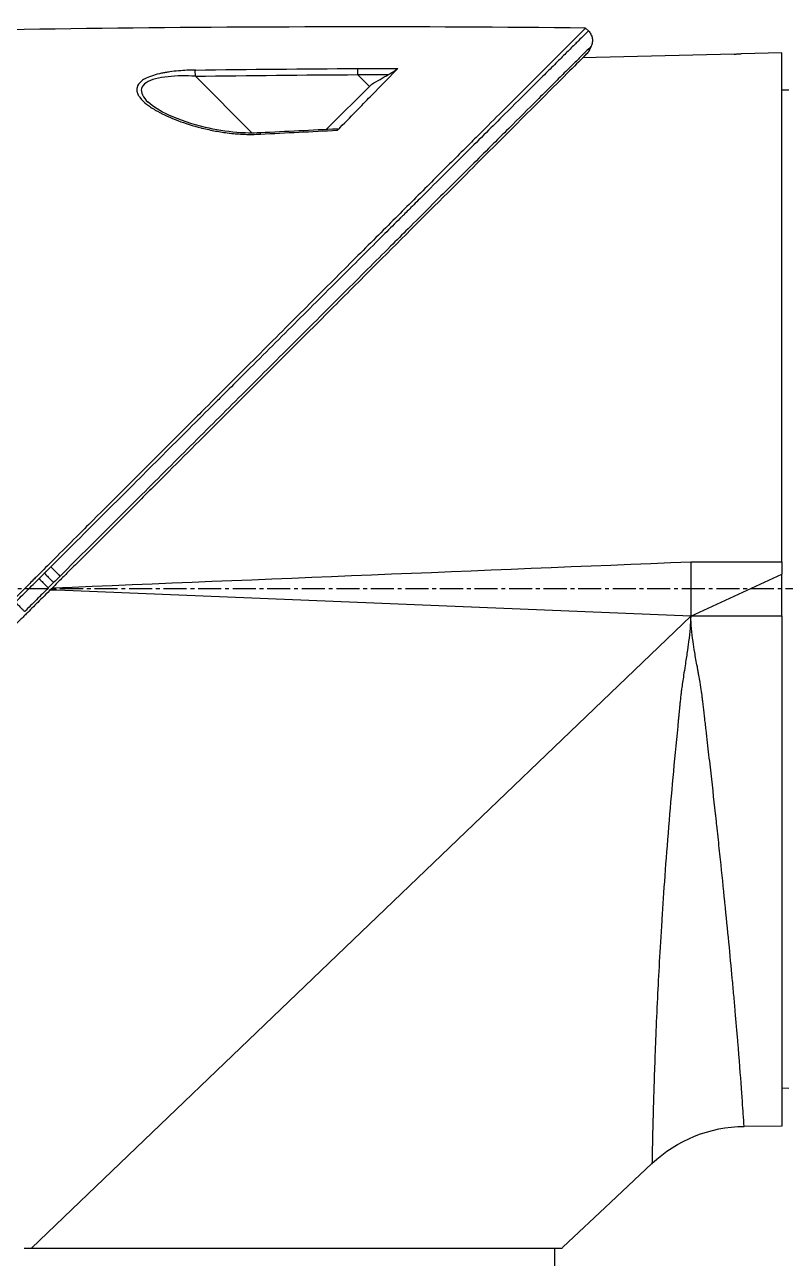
# Model space of a CAD drawing. Header units: millimetres. Extents: x 0 to 4378, y 0 to 2376.
# Drawn here: x 235.8 to 291.7, y 1539.2 to 1630 of the extents above; entities that cross this region are included whole.
import ezdxf

# ---------------------------------------------------------------- set-up
doc = ezdxf.new("R2010")
doc.units = ezdxf.units.MM
doc.header["$LTSCALE"] = 0.2
doc.linetypes.add('CENTER2', pattern=[1.125, 0.75, -0.125, 0.125, -0.125])
doc.layers.add('02_Center Line', color=1, linetype='CENTER2')

# ---------------------------------------------------------------- blocks, each defined once
blk = doc.blocks.new('Blk$A45R2-4W24Z')
for p, q in [((-41.48, 1027.265), (-41.272, 1027.473)), ((-55.7, 988.2), (-55.7, 1025.645)), ((-55.7, 1025.645), (-52.7, 1025.568)), ((-52.2, 1025.558), (-41.051, 1025.271)), ((-25.37, 1023.166), (-24.496, 1024.041)), ((-16.765, 1019.741), (-12.577, 1023.93)), ((-25.546, 1023.341), (-22.201, 1019.997)), ((-8.28, 1023.051), (-8.28, 1023.051)), ((-55.7, 1022.913), (-56.2, 1022.921)), ((-16.858, 1019.648), (-16.857, 1019.649)), ((-55.7, 988.2), (-55.7, 987.28)), ((-49, 988.2), (-55.7, 988.2)), ((-49, 988.2), (-49.001, 984.2)), ((-55.7, 984.2), (-55.7, 987.28)), ((-49.001, 984.2), (-55.7, 987.28)), ((-15.676, 986.84), (-15.676, 986.84)), ((-49.001, 984.2), (-2.382, 986.103)), ((-11.009, 986.649), (-11.009, 986.649)), ((-6.028, 986.446), (-6.028, 986.446)), ((-2.382, 986.103), (-1.902, 986.122)), ((-55.7, 984.2), (-55.7, 946.683)), ((-55.7, 984.2), (-49.001, 984.2)), ((-49.001, 984.2), (-0.521, 937.7)), ((-55.7, 949.487), (-56.2, 949.479)), ((-55.7, 946.683), (-52.919, 946.658)), ((-43.1, 941.064), (-46.149, 943.936)), ((-43.1, 941.067), (-43.1, 941.064)), ((-43.1, 941.067), (-39.6, 937.768)), ((-0.521, 937.7), (-39.527, 937.7)), ((-39, 936.2), (-39, 937.7)), ((0, 937.7), (-0.521, 937.7))]:
    blk.add_line(p, q)
blk.add_arc((-53.007, 936.659), 10, 46.70019, 89.5)
for centre, major_axis, ratio, start_param, end_param in [((-31.735, -431.82), (1156.921, -885.229), 0.999556, 2.218747, 2.220785), ((-31.612, -435.85), (1032.994, -1031.985), 0.999657, 2.35066, 2.352222), ((-31.688, -424.312), (1152.819, -878.232), 0.999554, 2.208409, 2.216638), ((-31.572, -428.978), (1028.14, -1027.119), 0.999657, 2.342453, 2.350656), ((-65.743, 90.937), (-433.604, 822.785), 0.999764, 5.746022, 5.752107), ((-1.941, 987.819), (-0.707, -0.708), 0.014107, 4.712384, 6.026259), ((-39.606, 937.762), (0.685, -0.645), 0.008693, 1.464682, 1.570872), ((-39.606, 937.762), (-0.685, 0.645), 0.008695, 4.606273, 4.712465)]:
    blk.add_ellipse(centre, major_axis=major_axis, ratio=ratio, start_param=start_param, end_param=end_param)
for points in [[(-41.272, 1027.473), (-16.809, 1027.718), (7.666, 1027.415), (32.116, 1026.563)], [(-41.674, 1026.128), (-41.604, 1025.979), (-41.533, 1025.831), (-41.463, 1025.683)], [(-24.499, 1024.493), (-24.496, 1024.423), (-24.495, 1024.223), (-24.496, 1024.041)], [(-12.577, 1023.93), (-12.574, 1024.11), (-12.574, 1024.309), (-12.576, 1024.38)], [(-9.102, 1022.013), (-9.104, 1022.012), (-9.105, 1022.01), (-9.107, 1022.009)], [(-23.026, 1020.035), (-21.133, 1019.949), (-19.241, 1019.857), (-17.349, 1019.759)], [(-17.349, 1019.759), (-17.351, 1019.759), (-17.355, 1019.721), (-17.359, 1019.668)], [(-2.064, 986.284), (-17.709, 986.923), (-33.354, 987.561), (-49, 988.2)], [(-2.158, 986.669), (-2.027, 986.538), (-1.896, 986.407), (-1.766, 986.277)], [(-1.082, 986.961), (-1.214, 987.093), (-1.346, 987.224), (-1.478, 987.356)], [(-46.149, 943.936), (-46.149, 943.936), (-46.149, 943.936), (-46.149, 943.936)]]:
    blk.add_open_spline(points, degree=3)
for points, knots in [([(-41.478, 1027.264), (-41.512, 1027.23), (-41.544, 1027.192), (-41.573, 1027.152), (-41.603, 1027.112), (-41.63, 1027.069), (-41.654, 1027.023), (-41.678, 1026.978), (-41.699, 1026.93), (-41.716, 1026.88), (-41.734, 1026.831), (-41.747, 1026.779), (-41.756, 1026.727), (-41.765, 1026.675), (-41.77, 1026.622), (-41.77, 1026.57), (-41.771, 1026.517), (-41.767, 1026.465), (-41.76, 1026.414), (-41.752, 1026.363), (-41.741, 1026.313), (-41.727, 1026.265), (-41.713, 1026.217), (-41.695, 1026.171), (-41.674, 1026.128)], [0, 0, 0, 0, 0.125, 0.125, 0.125, 0.25, 0.25, 0.25, 0.375, 0.375, 0.375, 0.5, 0.5, 0.5, 0.625, 0.625, 0.625, 0.75, 0.75, 0.75, 0.875, 0.875, 0.875, 1, 1, 1, 1]), ([(-41.478, 1027.264), (-41.48, 1027.266), (-41.4, 1027.186), (-41.156, 1026.944), (-41.048, 1026.836), (-40.907, 1026.696), (-40.726, 1026.516), (-40.722, 1026.512), (-40.718, 1026.508), (-40.714, 1026.505), (-40.551, 1026.343), (-40.357, 1026.149), (-40.125, 1025.919), (-39.931, 1025.726), (-39.712, 1025.507), (-39.464, 1025.261), (-39.432, 1025.229), (-39.4, 1025.197), (-39.367, 1025.164), (-39.12, 1024.918), (-38.846, 1024.646), (-38.544, 1024.345), (-38.517, 1024.318), (-38.49, 1024.291), (-38.462, 1024.263), (-38.316, 1024.117), (-38.163, 1023.965), (-38.003, 1023.806), (-37.908, 1023.712), (-37.811, 1023.615), (-37.712, 1023.516), (-37.662, 1023.467), (-37.612, 1023.416), (-37.561, 1023.366), (-37.515, 1023.32), (-37.479, 1023.284), (-37.424, 1023.23), (-37.419, 1023.224), (-37.412, 1023.218), (-37.406, 1023.212), (-36.72, 1022.529), (-36.011, 1021.822), (-35.311, 1021.124), (-34.859, 1020.674), (-34.411, 1020.227), (-33.973, 1019.791), (-33.476, 1019.295), (-32.992, 1018.813), (-32.528, 1018.351), (-32.118, 1017.941), (-31.723, 1017.548), (-31.349, 1017.174), (-30.633, 1016.461), (-29.99, 1015.82), (-29.436, 1015.267), (-29.313, 1015.144), (-29.194, 1015.026), (-29.08, 1014.912), (-28.766, 1014.599), (-28.485, 1014.319), (-28.241, 1014.075), (-28.119, 1013.953), (-28.006, 1013.841), (-27.902, 1013.737), (-27.869, 1013.704), (-27.837, 1013.673), (-27.807, 1013.642), (-27.788, 1013.624), (-27.771, 1013.606), (-27.753, 1013.588), (-27.73, 1013.565), (-27.706, 1013.542), (-27.684, 1013.519), (-27.673, 1013.508), (-27.662, 1013.497), (-27.651, 1013.486), (-27.647, 1013.483), (-27.646, 1013.482), (-27.645, 1013.481), (-27.644, 1013.48), (-27.643, 1013.479), (-27.64, 1013.476), (-27.637, 1013.473), (-27.631, 1013.466), (-27.618, 1013.454), (-27.249, 1013.085), (-26.877, 1012.714), (-26.504, 1012.342), (-25.357, 1011.198), (-24.196, 1010.039), (-23.029, 1008.875), (-21.826, 1007.674), (-20.618, 1006.468), (-19.411, 1005.264), (-18.164, 1004.019), (-16.92, 1002.777), (-15.684, 1001.544), (-15.275, 1001.134), (-14.866, 1000.726), (-14.458, 1000.319), (-14.235, 1000.096), (-14.012, 999.874), (-13.79, 999.652), (-13.149, 999.012), (-12.512, 998.376), (-11.878, 997.743), (-10.574, 996.441), (-9.286, 995.154), (-8.017, 993.888), (-7.363, 993.235), (-6.715, 992.587), (-6.073, 991.946), (-5.416, 991.29), (-4.766, 990.641), (-4.122, 989.998), (-3.39, 989.266), (-2.666, 988.543), (-1.951, 987.829)], [0.0000275, 0.0000275, 0.0000275, 0.0000275, 0.0859853, 0.0859853, 0.0859853, 0.1241981, 0.1241981, 0.1241981, 0.125, 0.125, 0.125, 0.1589987, 0.1589987, 0.1589987, 0.1875, 0.1875, 0.1875, 0.1911709, 0.1911709, 0.1911709, 0.21875, 0.21875, 0.21875, 0.2212271, 0.2212271, 0.2212271, 0.234375, 0.234375, 0.234375, 0.2421875, 0.2421875, 0.2421875, 0.2460938, 0.2460938, 0.2460938, 0.2496161, 0.2496161, 0.2496161, 0.25, 0.25, 0.25, 0.2912742, 0.2912742, 0.2912742, 0.3179228, 0.3179228, 0.3179228, 0.3481944, 0.3481944, 0.3481944, 0.375, 0.375, 0.375, 0.4261619, 0.4261619, 0.4261619, 0.4375, 0.4375, 0.4375, 0.46875, 0.46875, 0.46875, 0.484375, 0.484375, 0.484375, 0.4893023, 0.4893023, 0.4893023, 0.4921875, 0.4921875, 0.4921875, 0.4960938, 0.4960938, 0.4960938, 0.4980469, 0.4980469, 0.4980469, 0.4986572, 0.4986572, 0.4986572, 0.4992676, 0.4992676, 0.4992676, 0.5, 0.5, 0.5, 0.5215625, 0.5215625, 0.5215625, 0.5877727, 0.5877727, 0.5877727, 0.656049, 0.656049, 0.656049, 0.7265974, 0.7265974, 0.7265974, 0.75, 0.75, 0.75, 0.7627993, 0.7627993, 0.7627993, 0.7996666, 0.7996666, 0.7996666, 0.8755356, 0.8755356, 0.8755356, 0.9146293, 0.9146293, 0.9146293, 0.9545641, 0.9545641, 0.9545641, 1, 1, 1, 1]), ([(-41.272, 1027.473), (-41.272, 1027.473), (-41.208, 1027.408), (-40.955, 1027.155), (-40.765, 1026.966), (-40.02, 1026.22), (-39.291, 1025.492), (-38.108, 1024.308), (-37.83, 1024.03), (-37.205, 1023.406), (-36.854, 1023.054), (-35.505, 1021.706), (-34.409, 1020.609), (-32.912, 1019.112), (-32.592, 1018.793), (-31.518, 1017.719), (-30.742, 1016.942), (-29.081, 1015.282), (-28.193, 1014.394), (-26.812, 1013.013), (-26.334, 1012.535), (-25.351, 1011.552), (-24.844, 1011.045), (-23.802, 1010.003), (-23.266, 1009.466), (-21.573, 1007.774), (-20.398, 1006.599), (-18.588, 1004.789), (-17.963, 1004.164), (-16.677, 1002.878), (-16.017, 1002.218), (-14.663, 1000.864), (-13.968, 1000.169), (-12.915, 999.116), (-12.558, 998.759), (-11.455, 997.656), (-10.706, 996.907), (-8.325, 994.527), (-6.684, 992.884), (-4.635, 990.837), (-4.233, 990.435), (-3.294, 989.496), (-2.757, 988.958), (-1.865, 988.066), (-1.538, 987.74), (-1.104, 987.306), (-1.041, 987.243), (-0.903, 987.104), (-0.831, 987.032), (-0.506, 986.707), (-0.311, 986.512), (0.042, 986.159), (0.138, 986.063), (0.424, 985.777), (0.57, 985.631), (0.88, 985.322), (1.032, 985.17), (1.285, 984.917), (1.385, 984.816), (1.575, 984.626), (1.657, 984.545), (1.854, 984.348), (1.96, 984.241), (2.158, 984.043), (2.248, 983.953), (3.605, 982.598), (4.869, 981.333), (6.936, 979.265), (7.741, 978.46), (9.311, 976.891), (10.077, 976.125), (11.207, 974.994), (11.575, 974.627), (12.675, 973.526), (13.407, 972.795), (16.868, 969.334), (19.539, 966.663), (22.236, 963.966), (22.373, 963.829), (22.646, 963.556), (22.782, 963.42), (23.052, 963.15), (23.187, 963.015), (23.428, 962.774), (23.535, 962.667), (24.187, 962.016), (24.728, 961.474), (25.412, 960.79), (25.563, 960.639), (25.843, 960.359), (25.973, 960.229), (26.233, 959.969), (26.363, 959.839), (26.658, 959.544), (26.823, 959.38), (27.143, 959.06), (27.298, 958.905), (27.626, 958.576), (27.798, 958.404), (28.049, 958.153), (28.127, 958.075), (28.317, 957.885), (28.429, 957.773), (28.67, 957.532), (28.8, 957.402), (29.115, 957.087), (29.3, 956.902), (29.68, 956.522), (29.874, 956.328), (30.458, 955.744), (30.843, 955.359), (31.312, 954.891), (31.4, 954.802), (31.629, 954.574), (31.767, 954.435), (32.053, 954.149), (32.199, 954.003), (32.5, 953.703), (32.654, 953.548), (32.959, 953.243), (33.11, 953.093), (33.402, 952.8), (33.544, 952.658), (33.961, 952.242), (34.231, 951.972), (34.745, 951.458), (34.989, 951.213), (35.453, 950.749), (35.673, 950.529), (36.289, 949.913), (36.674, 949.529), (37.36, 948.843), (37.666, 948.536), (38.21, 947.992), (38.451, 947.751), (38.878, 947.325), (39.066, 947.136), (39.322, 946.881), (39.397, 946.805), (39.609, 946.594), (39.739, 946.464), (40.075, 946.127), (40.265, 945.938), (40.675, 945.528), (40.862, 945.341), (41.05, 945.153), (41.097, 945.106), (41.143, 945.059), (41.155, 945.048), (41.17, 945.032), (41.174, 945.029), (41.174, 945.029)], [-21.000836, -21.000836, -21.000836, -21.000836, -20.328863, -20.328863, -19.655828, -19.655828, -18.308332, -18.308332, -17.924512, -17.924512, -17.485993, -17.485993, -16.316696, -16.316696, -16.006668, -16.006668, -15.296307, -15.296307, -14.534305, -14.534305, -14.139555, -14.139555, -13.730091, -13.730091, -13.30546, -13.30546, -12.401825, -12.401825, -11.929878, -11.929878, -11.437802, -11.437802, -10.9252, -10.9252, -10.663362, -10.663362, -10.117833, -10.117833, -8.934625, -8.934625, -8.645977, -8.645977, -8.260408, -8.260408, -8.006475, -8.006475, -7.961161, -7.961161, -7.91407, -7.91407, -7.778509, -7.778509, -7.724161, -7.724161, -7.666804, -7.666804, -7.602838, -7.602838, -7.565627, -7.565627, -7.532521, -7.532521, -7.488032, -7.488032, -7.450837, -7.450837, -6.924212, -6.924212, -6.587553, -6.587553, -6.265466, -6.265466, -6.109966, -6.109966, -5.79866, -5.79866, -4.627003, -4.627003, -4.564096, -4.564096, -4.501625, -4.501625, -4.439084, -4.439084, -4.389917, -4.389917, -4.135415, -4.135415, -4.06302, -4.06302, -4.00074, -4.00074, -3.938004, -3.938004, -3.858125, -3.858125, -3.782258, -3.782258, -3.697501, -3.697501, -3.658476, -3.658476, -3.601749, -3.601749, -3.53559, -3.53559, -3.439968, -3.439968, -3.337887, -3.337887, -3.131131, -3.131131, -3.082568, -3.082568, -3.005474, -3.005474, -2.922888, -2.922888, -2.834293, -2.834293, -2.74619, -2.74619, -2.661641, -2.661641, -2.496608, -2.496608, -2.34096, -2.34096, -2.194458, -2.194458, -1.921626, -1.921626, -1.681164, -1.681164, -1.470918, -1.470918, -1.287493, -1.287493, -1.207074, -1.207074, -1.056347, -1.056347, -0.792008, -0.792008, -0.395398, -0.395398, -0.197631, -0.197631, -0.099394, -0.099394, 0, 0, 0, 0]), ([(-41.674, 1026.128), (-41.675, 1026.128), (-41.568, 1026.021), (-41.358, 1025.812), (-41.246, 1025.7), (-41.105, 1025.56), (-40.936, 1025.391), (-40.767, 1025.223), (-40.57, 1025.026), (-40.347, 1024.804), (-40.124, 1024.582), (-39.875, 1024.334), (-39.603, 1024.062), (-39.33, 1023.79), (-39.033, 1023.494), (-38.715, 1023.176), (-38.396, 1022.858), (-38.055, 1022.518), (-37.695, 1022.159), (-37.058, 1021.524), (-36.362, 1020.829), (-35.615, 1020.084), (-35.192, 1019.661), (-34.752, 1019.223), (-34.298, 1018.77), (-33.837, 1018.31), (-33.362, 1017.836), (-32.874, 1017.349), (-31.904, 1016.38), (-30.883, 1015.361), (-29.824, 1014.303), (-29.297, 1013.777), (-28.76, 1013.242), (-28.215, 1012.698), (-27.791, 1012.274), (-27.362, 1011.845), (-26.928, 1011.412), (-25.812, 1010.297), (-24.665, 1009.152), (-23.495, 1007.983), (-22.323, 1006.813), (-21.128, 1005.62), (-19.916, 1004.409), (-18.703, 1003.197), (-17.472, 1001.967), (-16.228, 1000.725), (-15.606, 1000.103), (-14.98, 999.479), (-14.352, 998.851), (-13.724, 998.223), (-13.093, 997.593), (-12.46, 996.96), (-11.193, 995.695), (-9.917, 994.42), (-8.636, 993.14), (-7.995, 992.5), (-7.353, 991.859), (-6.71, 991.216), (-6.066, 990.574), (-5.422, 989.93), (-4.778, 989.286), (-4.061, 988.57), (-3.344, 987.854), (-2.627, 987.137)], [0, 0, 0, 0, 0.0671031, 0.0671031, 0.0671031, 0.1029277, 0.1029277, 0.1029277, 0.1387919, 0.1387919, 0.1387919, 0.1747111, 0.1747111, 0.1747111, 0.2106779, 0.2106779, 0.2106779, 0.2467042, 0.2467042, 0.2467042, 0.3103939, 0.3103939, 0.3103939, 0.3465771, 0.3465771, 0.3465771, 0.383319, 0.383319, 0.383319, 0.4564224, 0.4564224, 0.4564224, 0.4927866, 0.4927866, 0.4927866, 0.5210907, 0.5210907, 0.5210907, 0.5939582, 0.5939582, 0.5939582, 0.6669229, 0.6669229, 0.6669229, 0.7399622, 0.7399622, 0.7399622, 0.7765034, 0.7765034, 0.7765034, 0.8130598, 0.8130598, 0.8130598, 0.886194, 0.886194, 0.886194, 0.9227702, 0.9227702, 0.9227702, 0.9593497, 0.9593497, 0.9593497, 1, 1, 1, 1]), ([(-41.463, 1025.683), (-41.463, 1025.683), (-41.433, 1025.653), (-41.315, 1025.535), (-41.227, 1025.447), (-41.091, 1025.31), (-41.071, 1025.291), (-41.051, 1025.271)], [0, 0, 0, 0, 0.2643321, 0.2643321, 0.528758, 0.528758, 0.5707059, 0.5707059, 0.5707059, 0.5707059]), ([(-41.463, 1025.683), (-41.463, 1025.683), (-41.463, 1025.683), (-40.702, 1024.922), (-40.259, 1024.479), (-39.525, 1023.745), (-39.352, 1023.572), (-37.708, 1021.928), (-35.653, 1019.873), (-32.572, 1016.792), (-31.861, 1016.081), (-29.383, 1013.603), (-27.504, 1011.724), (-24.501, 1008.721), (-23.423, 1007.643), (-21.16, 1005.38), (-19.969, 1004.189), (-17.452, 1001.672), (-16.121, 1000.341), (-13.316, 997.536), (-11.838, 996.058), (-9.577, 993.797), (-8.801, 993.022), (-6.721, 990.941), (-5.411, 989.632), (-3.783, 988.003), (-3.457, 987.678), (-2.924, 987.144), (-2.726, 986.947), (-2.315, 986.536), (-2.157, 986.378), (-1.816, 986.036), (-1.636, 985.856), (-1.299, 985.52), (-1.143, 985.364), (-0.705, 984.926), (-0.424, 984.645), (-0.065, 984.285), (0.014, 984.207), (0.184, 984.036), (0.274, 983.947), (0.584, 983.637), (0.738, 983.483), (1.337, 982.884), (1.745, 982.476), (3.801, 980.42), (5.458, 978.763), (7.862, 976.359), (8.622, 975.599), (10.836, 973.384), (12.284, 971.937), (15.025, 969.196), (16.324, 967.897), (18.192, 966.029), (18.775, 965.446), (20.485, 963.736), (21.6, 962.621), (23.703, 960.518), (24.695, 959.527), (26.555, 957.666), (27.429, 956.792), (28.668, 955.554), (29.054, 955.167), (29.791, 954.431), (30.141, 954.08), (31.134, 953.088), (31.756, 952.465), (32.881, 951.341), (33.387, 950.834), (34.718, 949.503), (35.495, 948.726), (36.442, 947.779), (36.688, 947.533), (37.328, 946.893), (37.691, 946.53), (38.488, 945.733), (38.856, 945.365), (39.168, 945.053), (39.223, 944.998), (39.341, 944.881), (39.394, 944.827), (39.465, 944.756), (39.483, 944.738), (39.483, 944.738)], [-15.738203, -15.738203, -15.738203, -15.738203, -14.793481, -14.793481, -14.173934, -14.173934, -13.996984, -13.996984, -12.579476, -12.579476, -12.176243, -12.176243, -11.215253, -11.215253, -10.695697, -10.695697, -10.142358, -10.142358, -9.539575, -9.539575, -8.883963, -8.883963, -8.543526, -8.543526, -7.972636, -7.972636, -7.829924, -7.829924, -7.73886, -7.73886, -7.680875, -7.680875, -7.616244, -7.616244, -7.560081, -7.560081, -7.459116, -7.459116, -7.430908, -7.430908, -7.397967, -7.397967, -7.318024, -7.318024, -7.146824, -7.146824, -6.455961, -6.455961, -6.135134, -6.135134, -5.518203, -5.518203, -4.951279, -4.951279, -4.691225, -4.691225, -4.182012, -4.182012, -3.710062, -3.710062, -3.272291, -3.272291, -3.069642, -3.069642, -2.879581, -2.879581, -2.522736, -2.522736, -2.208798, -2.208798, -1.659444, -1.659444, -1.453529, -1.453529, -1.091939, -1.091939, -0.546675, -0.546675, -0.410051, -0.410051, -0.205023, -0.205023, 0, 0, 0, 0]), ([(-52.2, 1025.558), (-52.2, 1025.558), (-52.2, 1025.558), (-52.2, 1025.558), (-52.201, 1025.558), (-52.203, 1025.558), (-52.205, 1025.558), (-52.221, 1025.559), (-52.247, 1025.559), (-52.313, 1025.56), (-52.349, 1025.561), (-52.438, 1025.562), (-52.489, 1025.563), (-52.595, 1025.565), (-52.647, 1025.567), (-52.7, 1025.568)], [-0.07872826, -0.07872826, -0.07872826, -0.07872826, -0.07717203, -0.07717203, -0.07494405, -0.07494405, -0.06936392, -0.06936392, -0.04935694, -0.04935694, -0.03332942, -0.03332942, -0.01579755, -0.01579755, -0.000001, -0.000001, -0.000001, -0.000001]), ([(-26.777, 1024.051), (-26.919, 1024.133), (-27.051, 1024.213), (-27.242, 1024.335), (-27.308, 1024.38), (-27.385, 1024.436), (-27.407, 1024.453), (-27.443, 1024.483), (-27.457, 1024.495), (-27.467, 1024.506)], [0, 0, 0, 0, 0.049407, 0.049407, 0.0845377, 0.0845377, 0.1006426, 0.1006426, 0.1144911, 0.1144911, 0.1144911, 0.1144911]), ([(-23.011, 1019.946), (-24.021, 1020.955), (-24.83, 1021.802), (-26.348, 1023.356), (-27.031, 1024.046), (-27.467, 1024.506)], [0.000003, 0.000003, 0.000003, 0.000003, 0.596138, 0.596138, 1.498187, 1.498187, 1.498187, 1.498187]), ([(-25.546, 1023.341), (-25.751, 1023.459), (-25.956, 1023.577), (-26.366, 1023.814), (-26.571, 1023.932), (-26.777, 1024.051)], [-0.1420846, -0.1420846, -0.1420846, -0.1420846, -0.071052, -0.071052, 0, 0, 0, 0]), ([(-12.576, 1024.38), (-12.363, 1024.377), (-12.153, 1024.371), (-11.948, 1024.361), (-11.743, 1024.351), (-11.576, 1024.34), (-11.346, 1024.32), (-11.117, 1024.3), (-10.898, 1024.275), (-10.689, 1024.245), (-10.574, 1024.229), (-10.471, 1024.213), (-10.365, 1024.194), (-10.279, 1024.179), (-10.191, 1024.163), (-10.094, 1024.142), (-9.663, 1024.053), (-9.285, 1023.94), (-8.962, 1023.782), (-8.83, 1023.717), (-8.711, 1023.644), (-8.614, 1023.568), (-8.413, 1023.409), (-8.327, 1023.253), (-8.29, 1023.101), (-8.263, 1022.991), (-8.266, 1022.864), (-8.295, 1022.75), (-8.301, 1022.728), (-8.307, 1022.708), (-8.314, 1022.689), (-8.331, 1022.637), (-8.355, 1022.584), (-8.384, 1022.532), (-8.4, 1022.502), (-8.418, 1022.473), (-8.437, 1022.443), (-8.492, 1022.359), (-8.574, 1022.259), (-8.639, 1022.189), (-8.769, 1022.048), (-8.931, 1021.908), (-9.123, 1021.767), (-9.22, 1021.695), (-9.334, 1021.618), (-9.451, 1021.544), (-9.566, 1021.473), (-9.683, 1021.404), (-9.79, 1021.344), (-10.224, 1021.102), (-10.744, 1020.866), (-11.299, 1020.656), (-11.836, 1020.453), (-12.378, 1020.281), (-13.006, 1020.123), (-13.027, 1020.118), (-13.047, 1020.113), (-13.068, 1020.107), (-13.396, 1020.027), (-13.726, 1019.955), (-14.058, 1019.895), (-14.39, 1019.834), (-14.689, 1019.787), (-15.064, 1019.743), (-15.082, 1019.741), (-15.099, 1019.739), (-15.117, 1019.737), (-15.472, 1019.696), (-15.795, 1019.67), (-16.171, 1019.655), (-16.191, 1019.655), (-16.211, 1019.654), (-16.231, 1019.653), (-16.598, 1019.641), (-16.9, 1019.644), (-17.359, 1019.668)], [0, 0, 0, 0, 0.03125, 0.03125, 0.03125, 0.0625, 0.0625, 0.0625, 0.09375, 0.09375, 0.09375, 0.110985, 0.110985, 0.110985, 0.125, 0.125, 0.125, 0.1875, 0.1875, 0.1875, 0.213151, 0.213151, 0.213151, 0.266654, 0.266654, 0.266654, 0.305187, 0.305187, 0.305187, 0.3125, 0.3125, 0.3125, 0.332554, 0.332554, 0.332554, 0.34375, 0.34375, 0.34375, 0.375, 0.375, 0.375, 0.4375, 0.4375, 0.4375, 0.469225, 0.469225, 0.469225, 0.5, 0.5, 0.5, 0.625, 0.625, 0.625, 0.746043, 0.746043, 0.746043, 0.75, 0.75, 0.75, 0.8125, 0.8125, 0.8125, 0.875, 0.875, 0.875, 0.877935, 0.877935, 0.877935, 0.9375, 0.9375, 0.9375, 0.940676, 0.940676, 0.940676, 1, 1, 1, 1]), ([(-12.577, 1023.93), (-11.887, 1023.964), (-11.211, 1023.959), (-9.921, 1023.824), (-9.321, 1023.686), (-8.594, 1023.211), (-8.522, 1022.876), (-8.773, 1022.366), (-8.918, 1022.188), (-9.102, 1022.013)], [0, 0, 0, 0, 0.125, 0.125, 0.25, 0.25, 0.375, 0.375, 0.4429497, 0.4429497, 0.4429497, 0.4429497]), ([(-17.349, 1019.759), (-16.773, 1019.73), (-16.19, 1019.738), (-14.827, 1019.851), (-14.048, 1019.984), (-12.336, 1020.39), (-11.405, 1020.702), (-10.007, 1021.353), (-9.449, 1021.685), (-9.108, 1022.008)], [0, 0, 0, 0, 0.1731548, 0.1731548, 0.4163571, 0.4163571, 0.7396751, 0.7396751, 0.9899824, 0.9899824, 0.9899824, 0.9899824]), ([(-23.011, 1019.946), (-23.021, 1019.956), (-23.03, 1019.966), (-23.045, 1019.984), (-23.05, 1019.992), (-23.06, 1020.012), (-23.06, 1020.022), (-23.05, 1020.033), (-23.04, 1020.035), (-23.026, 1020.035)], [0.00000015, 0.00000015, 0.00000015, 0.00000015, 0.00611289, 0.00611289, 0.01218263, 0.01218263, 0.02278958, 0.02278958, 0.03285016, 0.03285016, 0.03285016, 0.03285016]), ([(-2.627, 987.137), (-2.614, 987.124), (-2.601, 987.111), (-2.587, 987.097), (-2.444, 986.954), (-2.301, 986.811), (-2.158, 986.669)], [0, 0, 0, 0, 0.084771, 0.084771, 0.084771, 1, 1, 1, 1]), ([(-1.478, 987.356), (-1.514, 987.32), (-1.551, 987.283), (-1.588, 987.246), (-1.625, 987.209), (-1.662, 987.171), (-1.699, 987.134), (-1.736, 987.097), (-1.773, 987.06), (-1.808, 987.025), (-1.843, 986.989), (-1.877, 986.955), (-1.909, 986.923), (-1.94, 986.891), (-1.969, 986.861), (-1.996, 986.834), (-2.023, 986.807), (-2.047, 986.783), (-2.068, 986.762), (-2.089, 986.74), (-2.107, 986.722), (-2.122, 986.706), (-2.137, 986.691), (-2.149, 986.678), (-2.158, 986.669)], [0, 0, 0, 0, 0.125, 0.125, 0.125, 0.25, 0.25, 0.25, 0.375, 0.375, 0.375, 0.5, 0.5, 0.5, 0.625, 0.625, 0.625, 0.75, 0.75, 0.75, 0.875, 0.875, 0.875, 1, 1, 1, 1]), ([(-1.082, 986.961), (-1.118, 986.925), (-1.155, 986.888), (-1.192, 986.851), (-1.23, 986.814), (-1.267, 986.776), (-1.304, 986.739), (-1.341, 986.702), (-1.378, 986.666), (-1.413, 986.63), (-1.448, 986.595), (-1.482, 986.561), (-1.514, 986.529), (-1.546, 986.497), (-1.576, 986.468), (-1.602, 986.441), (-1.629, 986.414), (-1.653, 986.39), (-1.674, 986.368), (-1.696, 986.347), (-1.714, 986.329), (-1.729, 986.313), (-1.744, 986.298), (-1.757, 986.286), (-1.766, 986.277)], [0, 0, 0, 0, 0.125, 0.125, 0.125, 0.25, 0.25, 0.25, 0.375, 0.375, 0.375, 0.5, 0.5, 0.5, 0.625, 0.625, 0.625, 0.75, 0.75, 0.75, 0.875, 0.875, 0.875, 1, 1, 1, 1]), ([(0.655, 985.224), (0.365, 985.514), (0.076, 985.803), (-0.214, 986.093), (-0.503, 986.382), (-0.793, 986.672), (-1.082, 986.961)], [0, 0, 0, 0, 0.499983, 0.499983, 0.499983, 1, 1, 1, 1]), ([(-1.766, 986.277), (-1.476, 985.987), (-1.187, 985.698), (-0.897, 985.408), (-0.608, 985.119), (-0.319, 984.829), (-0.029, 984.54)], [0, 0, 0, 0, 0.500049, 0.500049, 0.500049, 1, 1, 1, 1]), ([(0.655, 985.224), (0.619, 985.188), (0.582, 985.151), (0.545, 985.114), (0.508, 985.077), (0.47, 985.039), (0.433, 985.002), (0.396, 984.965), (0.359, 984.929), (0.324, 984.893), (0.29, 984.859), (0.256, 984.825), (0.225, 984.794), (0.192, 984.762), (0.162, 984.731), (0.135, 984.704), (0.108, 984.677), (0.084, 984.653), (0.063, 984.632), (0.041, 984.61), (0.023, 984.592), (0.008, 984.577), (-0.008, 984.561), (-0.02, 984.549), (-0.029, 984.54)], [0, 0, 0, 0, 0.125, 0.125, 0.125, 0.25, 0.25, 0.25, 0.375, 0.375, 0.375, 0.496983, 0.496983, 0.496983, 0.625, 0.625, 0.625, 0.75, 0.75, 0.75, 0.875, 0.875, 0.875, 1, 1, 1, 1]), ([(-52.919, 946.658), (-52.919, 946.658), (-52.904, 946.911), (-52.874, 947.37), (-52.843, 947.851), (-52.795, 948.559), (-52.73, 949.437), (-52.73, 949.444), (-52.729, 949.451), (-52.729, 949.458), (-52.728, 949.464), (-52.728, 949.47), (-52.727, 949.478), (-52.658, 950.42), (-52.568, 951.576), (-52.458, 952.908), (-52.456, 952.928), (-52.455, 952.948), (-52.453, 952.968), (-52.397, 953.646), (-52.336, 954.37), (-52.269, 955.133), (-52.236, 955.515), (-52.201, 955.906), (-52.165, 956.307), (-52.147, 956.508), (-52.129, 956.71), (-52.11, 956.915), (-52.092, 957.12), (-52.073, 957.326), (-52.053, 957.537), (-51.898, 959.222), (-51.718, 961.093), (-51.512, 963.127), (-51.51, 963.15), (-51.508, 963.174), (-51.505, 963.197), (-51.404, 964.193), (-51.298, 965.227), (-51.185, 966.296), (-51.127, 966.843), (-51.068, 967.399), (-51.007, 967.965), (-50.977, 968.247), (-50.946, 968.532), (-50.915, 968.819), (-50.899, 968.962), (-50.884, 969.106), (-50.868, 969.25), (-50.86, 969.323), (-50.852, 969.395), (-50.844, 969.468), (-50.84, 969.504), (-50.836, 969.54), (-50.832, 969.576), (-50.83, 969.595), (-50.828, 969.613), (-50.826, 969.631), (-50.824, 969.649), (-50.822, 969.668), (-50.82, 969.685), (-50.701, 970.772), (-50.574, 971.907), (-50.44, 973.089), (-50.373, 973.68), (-50.305, 974.282), (-50.234, 974.896), (-50.199, 975.203), (-50.163, 975.513), (-50.127, 975.826), (-50.109, 975.982), (-50.091, 976.139), (-50.072, 976.296), (-50.063, 976.375), (-50.054, 976.454), (-50.045, 976.533), (-50.04, 976.573), (-50.036, 976.613), (-50.031, 976.652), (-50.027, 976.69), (-50.022, 976.727), (-50.018, 976.764), (-50.016, 976.782), (-50.012, 976.819), (-50.008, 976.849), (-49.971, 977.171), (-49.938, 977.451), (-49.91, 977.687), (-49.896, 977.811), (-49.882, 977.923), (-49.871, 978.023), (-49.865, 978.066), (-49.861, 978.108), (-49.856, 978.147), (-49.844, 978.245), (-49.834, 978.329), (-49.826, 978.399), (-49.82, 978.448), (-49.814, 978.49), (-49.81, 978.524), (-49.808, 978.542), (-49.806, 978.557), (-49.804, 978.571), (-49.803, 978.578), (-49.802, 978.585), (-49.801, 978.591), (-49.801, 978.595), (-49.8, 978.599), (-49.8, 978.604), (-49.798, 978.613), (-49.795, 978.641), (-49.791, 978.663), (-49.766, 978.843), (-49.729, 979.072), (-49.682, 979.351), (-49.655, 979.505), (-49.625, 979.675), (-49.592, 979.859), (-49.576, 979.952), (-49.558, 980.048), (-49.54, 980.148), (-49.531, 980.198), (-49.522, 980.249), (-49.512, 980.301), (-49.507, 980.327), (-49.502, 980.353), (-49.497, 980.38), (-49.495, 980.393), (-49.493, 980.406), (-49.49, 980.42), (-49.488, 980.433), (-49.485, 980.448), (-49.483, 980.46), (-49.41, 980.854), (-49.346, 981.207), (-49.294, 981.518), (-49.242, 981.825), (-49.202, 982.09), (-49.171, 982.315), (-49.17, 982.318), (-49.17, 982.32), (-49.169, 982.325), (-49.079, 982.983), (-49.022, 983.608), (-49.001, 984.2)], [0, 0, 0, 0, 0.121112, 0.121112, 0.121112, 0.248047, 0.248047, 0.248047, 0.249023, 0.249023, 0.249023, 0.25, 0.25, 0.25, 0.373166, 0.373166, 0.373166, 0.375, 0.375, 0.375, 0.4375, 0.4375, 0.4375, 0.46875, 0.46875, 0.46875, 0.484375, 0.484375, 0.484375, 0.5, 0.5, 0.5, 0.625, 0.625, 0.625, 0.626439, 0.626439, 0.626439, 0.6875, 0.6875, 0.6875, 0.71875, 0.71875, 0.71875, 0.734375, 0.734375, 0.734375, 0.742187, 0.742187, 0.742187, 0.746094, 0.746094, 0.746094, 0.748047, 0.748047, 0.748047, 0.749023, 0.749023, 0.749023, 0.75, 0.75, 0.75, 0.8125, 0.8125, 0.8125, 0.84375, 0.84375, 0.84375, 0.859375, 0.859375, 0.859375, 0.867187, 0.867187, 0.867187, 0.871094, 0.871094, 0.871094, 0.873047, 0.873047, 0.873047, 0.874878, 0.874878, 0.874878, 0.875773, 0.875773, 0.875773, 0.885526, 0.885526, 0.885526, 0.890625, 0.890625, 0.890625, 0.892844, 0.892844, 0.892844, 0.898437, 0.898437, 0.898437, 0.902344, 0.902344, 0.902344, 0.904297, 0.904297, 0.904297, 0.905273, 0.905273, 0.905273, 0.906006, 0.906006, 0.906006, 0.907746, 0.907746, 0.907746, 0.921875, 0.921875, 0.921875, 0.929687, 0.929687, 0.929687, 0.933594, 0.933594, 0.933594, 0.935547, 0.935547, 0.935547, 0.936523, 0.936523, 0.936523, 0.937012, 0.937012, 0.937012, 0.9375, 0.9375, 0.9375, 0.953125, 0.953125, 0.953125, 0.968506, 0.968506, 0.968506, 0.96875, 0.96875, 0.96875, 1, 1, 1, 1]), ([(-49.001, 984.2), (-48.98, 983.626), (-48.925, 982.999), (-48.84, 982.324), (-48.84, 982.318), (-48.839, 982.311), (-48.838, 982.308), (-48.808, 982.065), (-48.769, 981.782), (-48.722, 981.46), (-48.675, 981.143), (-48.619, 980.788), (-48.558, 980.396), (-48.557, 980.39), (-48.556, 980.385), (-48.555, 980.377), (-48.48, 979.902), (-48.42, 979.504), (-48.374, 979.183), (-48.351, 979.022), (-48.332, 978.88), (-48.315, 978.757), (-48.307, 978.696), (-48.3, 978.639), (-48.293, 978.587), (-48.29, 978.561), (-48.287, 978.536), (-48.284, 978.512), (-48.282, 978.5), (-48.281, 978.489), (-48.28, 978.478), (-48.279, 978.472), (-48.278, 978.466), (-48.278, 978.461), (-48.277, 978.455), (-48.276, 978.446), (-48.276, 978.445), (-48.272, 978.416), (-48.262, 978.322), (-48.246, 978.164), (-48.24, 978.107), (-48.233, 978.042), (-48.226, 977.97), (-48.223, 977.94), (-48.22, 977.91), (-48.216, 977.878), (-48.211, 977.822), (-48.205, 977.763), (-48.198, 977.699), (-48.195, 977.667), (-48.192, 977.634), (-48.188, 977.601), (-48.187, 977.584), (-48.185, 977.567), (-48.183, 977.549), (-48.182, 977.541), (-48.181, 977.532), (-48.181, 977.523), (-48.18, 977.519), (-48.18, 977.514), (-48.179, 977.51), (-48.179, 977.505), (-48.178, 977.499), (-48.178, 977.496), (-48.162, 977.337), (-48.146, 977.179), (-48.13, 977.022), (-48.119, 976.904), (-48.107, 976.786), (-48.095, 976.669), (-48.091, 976.63), (-48.088, 976.592), (-48.084, 976.552), (-47.957, 975.269), (-47.836, 974.01), (-47.723, 972.778), (-47.611, 971.556), (-47.506, 970.362), (-47.41, 969.2), (-47.409, 969.191), (-47.408, 969.183), (-47.407, 969.172), (-47.195, 966.62), (-47.028, 964.32), (-46.895, 962.265), (-46.884, 962.109), (-46.875, 961.954), (-46.865, 961.801), (-46.728, 959.639), (-46.627, 957.756), (-46.548, 956.12), (-46.548, 956.114), (-46.548, 956.109), (-46.547, 956.101), (-46.501, 955.136), (-46.461, 954.225), (-46.426, 953.368), (-46.392, 952.539), (-46.362, 951.761), (-46.337, 951.037), (-46.336, 951.013), (-46.335, 950.989), (-46.335, 950.967), (-46.322, 950.608), (-46.31, 950.253), (-46.299, 949.902), (-46.288, 949.562), (-46.277, 949.227), (-46.267, 948.9), (-46.267, 948.891), (-46.267, 948.881), (-46.267, 948.872), (-46.266, 948.86), (-46.266, 948.857), (-46.266, 948.85), (-46.26, 948.663), (-46.253, 948.418), (-46.245, 948.129), (-46.237, 947.836), (-46.228, 947.497), (-46.218, 947.134), (-46.218, 947.129), (-46.218, 947.122), (-46.218, 947.117), (-46.209, 946.777), (-46.203, 946.503), (-46.197, 946.278), (-46.194, 946.165), (-46.192, 946.064), (-46.19, 945.975), (-46.189, 945.93), (-46.188, 945.888), (-46.187, 945.848), (-46.187, 945.828), (-46.186, 945.809), (-46.186, 945.79), (-46.185, 945.781), (-46.185, 945.772), (-46.185, 945.763), (-46.185, 945.758), (-46.185, 945.754), (-46.185, 945.749), (-46.185, 945.746), (-46.185, 945.743), (-46.185, 945.739), (-46.185, 945.738), (-46.185, 945.738), (-46.184, 945.736), (-46.179, 945.512), (-46.176, 945.321), (-46.172, 945.157), (-46.17, 945.075), (-46.169, 945), (-46.167, 944.93), (-46.167, 944.896), (-46.166, 944.862), (-46.165, 944.831), (-46.165, 944.815), (-46.165, 944.799), (-46.164, 944.784), (-46.164, 944.776), (-46.164, 944.769), (-46.164, 944.761), (-46.164, 944.758), (-46.164, 944.754), (-46.164, 944.75), (-46.164, 944.748), (-46.164, 944.745), (-46.164, 944.742), (-46.164, 944.741), (-46.164, 944.74), (-46.164, 944.739), (-46.161, 944.59), (-46.158, 944.467), (-46.156, 944.365), (-46.155, 944.315), (-46.155, 944.269), (-46.154, 944.229), (-46.15, 944.048), (-46.149, 943.958), (-46.149, 943.94), (-46.149, 943.938), (-46.149, 943.936), (-46.149, 943.936)], [0, 0, 0, 0, 0.0310059, 0.0310059, 0.0310059, 0.03125, 0.03125, 0.03125, 0.046875, 0.046875, 0.046875, 0.0622559, 0.0622559, 0.0622559, 0.0625, 0.0625, 0.0625, 0.078125, 0.078125, 0.078125, 0.0859375, 0.0859375, 0.0859375, 0.0898438, 0.0898438, 0.0898438, 0.0917969, 0.0917969, 0.0917969, 0.0927734, 0.0927734, 0.0927734, 0.0932617, 0.0932617, 0.0932617, 0.09375, 0.09375, 0.09375, 0.1015625, 0.1015625, 0.1015625, 0.1043487, 0.1043487, 0.1043487, 0.1054688, 0.1054688, 0.1054688, 0.1074219, 0.1074219, 0.1074219, 0.1083984, 0.1083984, 0.1083984, 0.1088867, 0.1088867, 0.1088867, 0.1091309, 0.1091309, 0.1091309, 0.1092529, 0.1092529, 0.1092529, 0.109375, 0.109375, 0.109375, 0.1171875, 0.1171875, 0.1171875, 0.1230469, 0.1230469, 0.1230469, 0.125, 0.125, 0.125, 0.1875, 0.1875, 0.1875, 0.2495117, 0.2495117, 0.2495117, 0.25, 0.25, 0.25, 0.3661699, 0.3661699, 0.3661699, 0.375, 0.375, 0.375, 0.4995117, 0.4995117, 0.4995117, 0.5, 0.5, 0.5, 0.5625, 0.5625, 0.5625, 0.6230469, 0.6230469, 0.6230469, 0.625, 0.625, 0.625, 0.65625, 0.65625, 0.65625, 0.6865234, 0.6865234, 0.6865234, 0.6873779, 0.6873779, 0.6873779, 0.6884698, 0.6884698, 0.6884698, 0.71875, 0.71875, 0.71875, 0.7495117, 0.7495117, 0.7495117, 0.75, 0.75, 0.75, 0.78125, 0.78125, 0.78125, 0.796875, 0.796875, 0.796875, 0.8046875, 0.8046875, 0.8046875, 0.8085938, 0.8085938, 0.8085938, 0.8105469, 0.8105469, 0.8105469, 0.8115234, 0.8115234, 0.8115234, 0.8122559, 0.8122559, 0.8122559, 0.8125, 0.8125, 0.8125, 0.84375, 0.84375, 0.84375, 0.859375, 0.859375, 0.859375, 0.8671875, 0.8671875, 0.8671875, 0.8710938, 0.8710938, 0.8710938, 0.8730469, 0.8730469, 0.8730469, 0.8740234, 0.8740234, 0.8740234, 0.8747559, 0.8747559, 0.8747559, 0.875, 0.875, 0.875, 0.90625, 0.90625, 0.90625, 0.921875, 0.921875, 0.921875, 0.9914741, 0.9914741, 0.9914741, 0.9999925, 0.9999925, 0.9999925, 0.9999925])]:
    blk.add_open_spline(points, degree=3, knots=knots)
blk.add_rational_spline([(-1.478, 987.356), (-1.635, 987.514), (-1.793, 987.671), (-1.951, 987.829)], [1, 1.00000000001, 1.00000000007, 1], degree=3)
at = {"layer": '02_Center Line', "ltscale": 11.288275}
blk.add_line((-166.869, 986.2), (75.275, 986.2), dxfattribs=at)

msp = doc.modelspace()

# ---------------------------------------------------------------- block references
at = {"xscale": -1}
msp.add_blockref('Blk$A45R2-4W24Z', (235.724, 602.257), dxfattribs=at)

doc.saveas('drawing.dxf')
